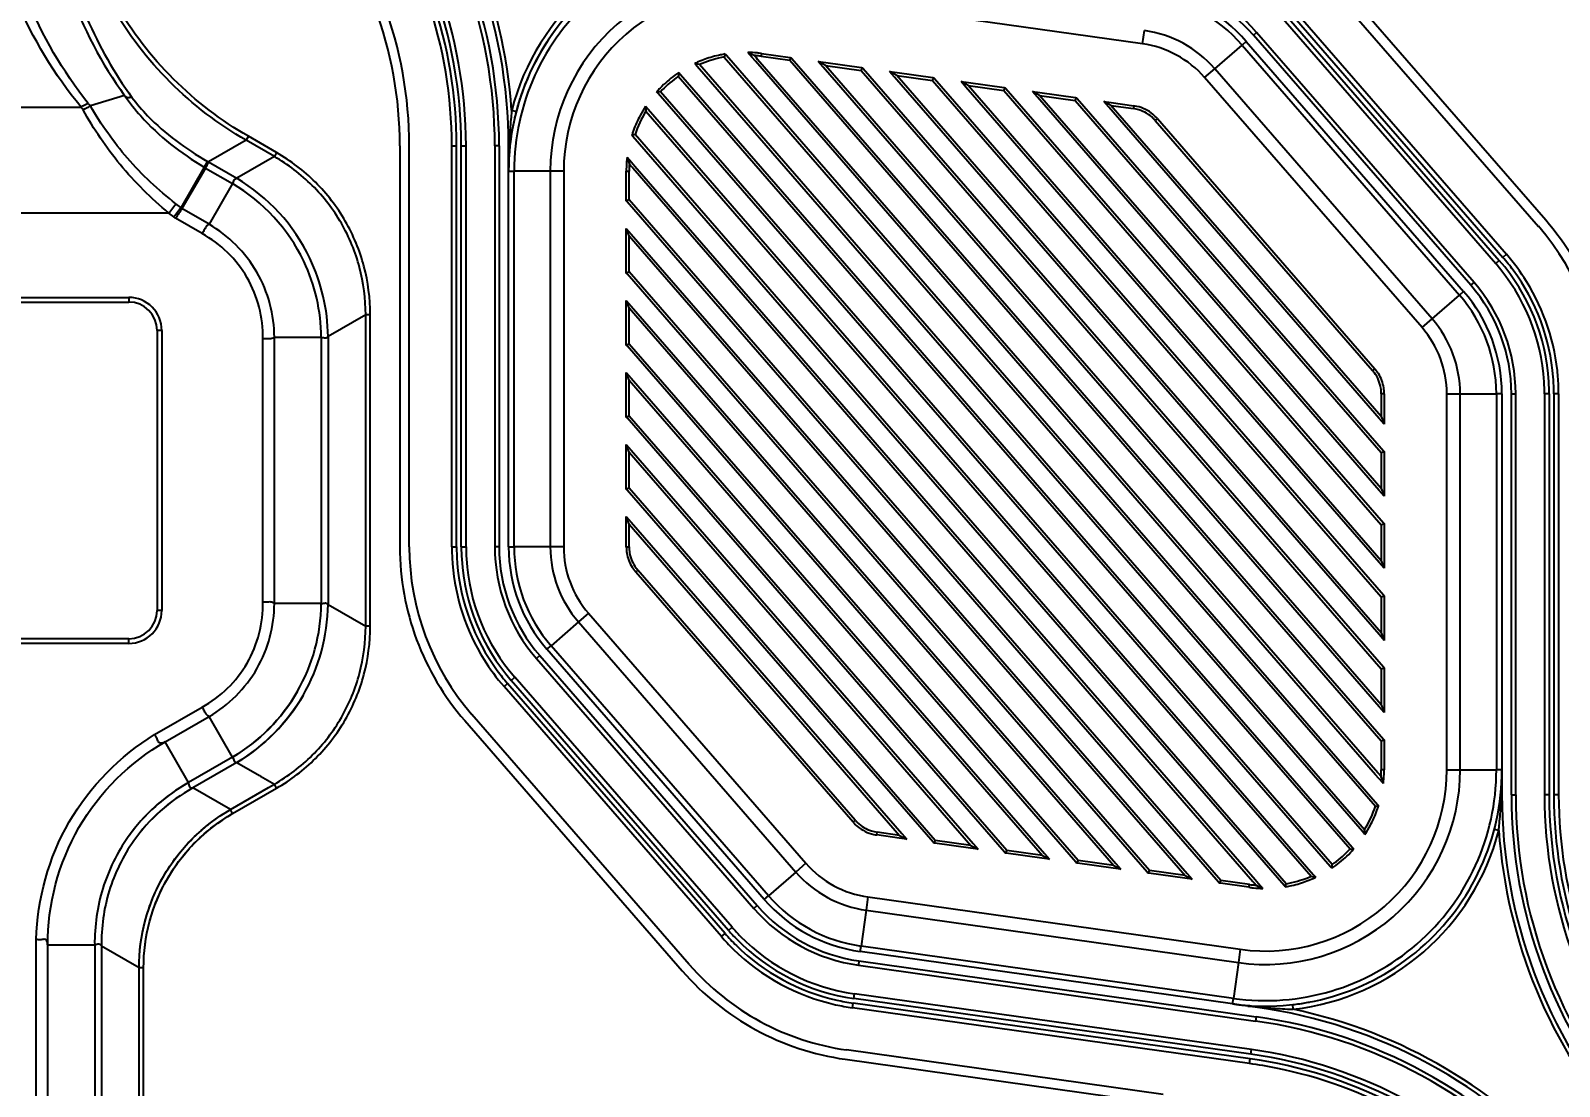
# Model space of a CAD drawing. Header units: millimetres. Extents: x -1070 to 42146, y 1440 to 12921.
# Drawn here: x 7016.2 to 7177.9, y 3577.7 to 3689.3 of the extents above; entities that cross this region are included whole.
import ezdxf

# ---------------------------------------------------------------- set-up
doc = ezdxf.new("R2010")
doc.units = ezdxf.units.MM
doc.layers.add('DIM', color=4, linetype='Continuous')
doc.styles.get("Standard").update_dxf_attribs({"font": 'arial.ttf'})
doc.dimstyles.new('ISO-200', dxfattribs={"dimtxt": 30, "dimasz": 25, "dimexe": 1.25, "dimexo": 5, "dimgap": 5, "dimtad": 1, "dimtoh": 1, "dimdec": 1, "dimdsep": 46, "dimtxsty": 'Standard', "dimcen": 2.5, "dimadec": 0, "dimazin": 0, "dimtfac": 1, "dimtdec": 1, "dimtmove": 0, "dimatfit": 3, "dimfxl": 1, "dimarcsym": 0})

# ---------------------------------------------------------------- blocks, each defined once
blk = doc.blocks.new('*D143')
at = {"layer": 'Defpoints', "color": 0, "transparency": 16777216}
for p in [(7224.27, 3872.5), (6764.27, 3662.83), (7224.27, 3662.83)]:
    blk.add_point(p, dxfattribs=at)
at = {"layer": 'DIM', "color": 0, "lineweight": -2, "transparency": 16777216}
for p, q in [((6764.27, 3667.83), (6764.27, 3873.75)), ((6789.27, 3872.5), (7199.27, 3872.5)), ((7224.27, 3667.83), (7224.27, 3873.75))]:
    blk.add_line(p, q, dxfattribs=at)
at = {"layer": 'DIM', "color": 0, "transparency": 16777216}
for points in [[(6789.27, 3876.66), (6789.27, 3868.33), (6764.27, 3872.5)], [(7199.27, 3876.66), (7199.27, 3868.33), (7224.27, 3872.5)]]:
    blk.add_solid(points, dxfattribs=at)
at = {"layer": 'DIM', "color": 0, "lineweight": -3, "transparency": 16777216, "insert": (7006.63, 3896.92), "char_height": 30, "attachment_point": 5}
blk.add_mtext('460 [1\'-6 1/8"]', dxfattribs=at)

msp = doc.modelspace()

# ---------------------------------------------------------------- linework, layer by layer
at = {"color": 7, "linetype": 'Continuous', "lineweight": -3}
for p, q in [((7152.684, 3695.086), (7175.675, 3668.637)), ((7176.43, 3669.293), (7153.439, 3695.742)), ((7133.792, 3687.94), (7094.419, 3693.473)), ((7148.533, 3691.477), (7171.525, 3665.029)), ((7148.911, 3691.805), (7171.902, 3665.357)), ((7149.288, 3692.133), (7172.279, 3665.685)), ((7148.156, 3691.149), (7171.147, 3664.701)), ((7133.792, 3687.94), (7133.989, 3689.34)), ((7144.76, 3688.197), (7144.318, 3687.813)), ((7144.76, 3688.197), (7167.751, 3661.749)), ((7145.514, 3688.853), (7145.86, 3689.154)), ((7168.506, 3662.405), (7145.514, 3688.853)), ((7168.852, 3662.705), (7145.86, 3689.154)), ((7089.556, 3686.54), (7158.427, 3607.312)), ((7089.671, 3686.865), (7089.782, 3686.737)), ((7089.782, 3686.737), (7158.654, 3607.509)), ((7092.504, 3686.502), (7092.041, 3687.035)), ((7092.856, 3686.097), (7092.504, 3686.502)), ((7092.953, 3686.443), (7092.73, 3686.699)), ((7093.082, 3686.294), (7092.953, 3686.443)), ((7093.497, 3686.916), (7093.456, 3686.619)), ((7093.456, 3686.619), (7096.482, 3686.194)), ((7093.497, 3686.916), (7096.524, 3686.491)), ((7096.482, 3686.194), (7096.635, 3686.475)), ((7096.524, 3686.491), (7096.635, 3686.475)), ((7096.635, 3686.475), (7096.708, 3686.391)), ((7096.708, 3686.391), (7159.275, 3614.416)), ((7141.428, 3685.301), (7144.318, 3687.813)), ((7144.318, 3687.813), (7167.309, 3661.364)), ((7084.75, 3684.904), (7084.926, 3684.702)), ((7086.704, 3685.553), (7086.438, 3685.858)), ((7157.053, 3604.626), (7086.704, 3685.553)), ((7157.279, 3604.822), (7086.93, 3685.75)), ((7158.448, 3610.642), (7092.856, 3686.097)), ((7158.675, 3610.839), (7093.082, 3686.294)), ((7096.482, 3686.194), (7159.048, 3614.219)), ((7099.503, 3686.072), (7100.297, 3685.961)), ((7100.029, 3685.467), (7099.503, 3686.072)), ((7100.255, 3685.663), (7099.503, 3686.072)), ((7158.822, 3617.833), (7100.029, 3685.467)), ((7100.255, 3685.663), (7104.029, 3685.133)), ((7159.048, 3618.03), (7100.255, 3685.663)), ((7100.297, 3685.961), (7104.071, 3685.43)), ((7104.029, 3685.133), (7104.182, 3685.415)), ((7104.029, 3685.133), (7159.048, 3621.841)), ((7104.071, 3685.43), (7104.182, 3685.415)), ((7104.182, 3685.415), (7104.255, 3685.33)), ((7104.255, 3685.33), (7159.275, 3622.037)), ((7107.802, 3684.603), (7107.05, 3685.012)), ((7107.05, 3685.012), (7107.844, 3684.9)), ((7107.576, 3684.406), (7107.05, 3685.012)), ((7107.844, 3684.9), (7111.618, 3684.37)), ((7140.361, 3684.373), (7141.428, 3685.301)), ((7164.42, 3658.853), (7141.428, 3685.301)), ((7084.699, 3684.505), (7155.736, 3602.787)), ((7084.926, 3684.702), (7155.963, 3602.983)), ((7158.822, 3625.454), (7107.576, 3684.406)), ((7107.802, 3684.603), (7111.576, 3684.072)), ((7159.048, 3625.651), (7107.802, 3684.603)), ((7111.576, 3684.072), (7111.729, 3684.354)), ((7111.576, 3684.072), (7159.048, 3629.462)), ((7111.618, 3684.37), (7111.729, 3684.354)), ((7111.729, 3684.354), (7111.802, 3684.269)), ((7111.802, 3684.269), (7159.275, 3629.659)), ((7115.35, 3683.542), (7114.597, 3683.951)), ((7114.597, 3683.951), (7115.391, 3683.839)), ((7115.123, 3683.345), (7114.597, 3683.951)), ((7158.822, 3633.076), (7115.123, 3683.345)), ((7115.35, 3683.542), (7119.123, 3683.012)), ((7159.048, 3633.272), (7115.35, 3683.542)), ((7115.391, 3683.839), (7119.165, 3683.309)), ((7119.123, 3683.012), (7119.276, 3683.293)), ((7119.165, 3683.309), (7119.276, 3683.293)), ((7119.276, 3683.293), (7119.349, 3683.209)), ((7119.349, 3683.209), (7159.275, 3637.28)), ((7163.352, 3657.925), (7140.361, 3684.373)), ((7026.148, 3682.457), (7022.541, 3681.368)), ((7082.586, 3682.668), (7082.411, 3682.871)), ((7153.623, 3600.95), (7082.586, 3682.668)), ((7153.85, 3601.146), (7082.813, 3682.865)), ((7119.123, 3683.012), (7159.048, 3637.083)), ((7122.897, 3682.481), (7122.144, 3682.89)), ((7122.144, 3682.89), (7122.938, 3682.779)), ((7122.67, 3682.285), (7122.144, 3682.89)), ((7158.822, 3640.697), (7122.67, 3682.285)), ((7122.897, 3682.481), (7126.67, 3681.951)), ((7159.048, 3640.894), (7122.897, 3682.481)), ((7122.938, 3682.779), (7126.712, 3682.248)), ((7126.67, 3681.951), (7126.823, 3682.233)), ((7126.67, 3681.951), (7159.048, 3644.704)), ((7126.712, 3682.248), (7126.823, 3682.233)), ((7126.823, 3682.233), (7126.897, 3682.148)), ((7126.897, 3682.148), (7159.275, 3644.901)), ((7129.691, 3681.83), (7130.485, 3681.718)), ((7130.217, 3681.224), (7129.691, 3681.83)), ((7130.444, 3681.421), (7129.691, 3681.83)), ((7130.485, 3681.718), (7132.871, 3681.383)), ((6967.016, 3681.254), (7021.534, 3681.254)), ((7067.077, 3680.925), (7067.56, 3680.799)), ((7081.231, 3681.332), (7081.496, 3681.026)), ((7081.27, 3680.829), (7151.619, 3599.902)), ((7081.496, 3681.026), (7151.845, 3600.099)), ((7158.822, 3648.318), (7130.217, 3681.224)), ((7130.444, 3681.421), (7132.829, 3681.086)), ((7159.048, 3648.515), (7130.444, 3681.421)), ((7132.871, 3681.383), (7132.829, 3681.086)), ((7135.364, 3680.029), (7135.137, 3679.832)), ((7135.364, 3680.029), (7158.355, 3653.581)), ((7148.993, 3599.112), (7080.122, 3678.339)), ((7135.137, 3679.832), (7158.128, 3653.384)), ((7038.987, 3677.744), (7035.011, 3675.448)), ((7039.228, 3678.162), (7038.987, 3677.744)), ((7041.978, 3676.017), (7038.987, 3677.744)), ((7042.219, 3676.435), (7039.228, 3678.162)), ((7055.251, 3677.148), (7055.251, 3634.728)), ((7056.251, 3634.728), (7056.251, 3677.148)), ((7060.751, 3634.728), (7060.751, 3677.148)), ((7060.751, 3677.148), (7061.251, 3677.148)), ((7061.251, 3634.728), (7061.251, 3677.148)), ((7061.751, 3634.728), (7061.751, 3677.148)), ((7061.751, 3677.148), (7062.251, 3677.148)), ((7062.251, 3634.728), (7062.251, 3677.148)), ((7065.293, 3677.148), (7065.293, 3634.728)), ((7065.751, 3677.148), (7065.293, 3677.148)), ((7065.751, 3677.148), (7065.751, 3634.728)), ((7079.895, 3678.142), (7079.784, 3678.27)), ((7148.767, 3598.915), (7079.895, 3678.142)), ((7034.904, 3675.509), (7034.56, 3674.885)), ((7034.904, 3675.509), (7035.011, 3675.448)), ((7035.011, 3675.448), (7038.002, 3673.721)), ((7041.978, 3676.017), (7038.002, 3673.721)), ((7042.219, 3676.435), (7041.978, 3676.017)), ((7066.751, 3674.488), (7066.751, 3676.106)), ((7079.286, 3675.948), (7079.749, 3675.415)), ((7079.523, 3675.218), (7079.745, 3674.962)), ((7079.749, 3675.415), (7080.101, 3675.01)), ((7034.566, 3674.882), (7032.088, 3670.611)), ((7034.695, 3674.806), (7032.212, 3670.506)), ((7034.566, 3674.882), (7034.695, 3674.806)), ((7034.695, 3674.806), (7037.557, 3673.152)), ((7066.751, 3634.728), (7066.751, 3674.488)), ((7066.751, 3674.488), (7067.337, 3674.488)), ((7071.165, 3674.488), (7067.337, 3674.488)), ((7067.337, 3634.728), (7067.337, 3674.488)), ((7072.579, 3674.488), (7071.165, 3674.488)), ((7071.165, 3674.488), (7071.165, 3634.728)), ((7072.579, 3674.488), (7072.579, 3634.728)), ((7079.201, 3674.488), (7079.501, 3674.488)), ((7079.201, 3671.432), (7079.201, 3674.488)), ((7079.501, 3671.432), (7079.501, 3674.488)), ((7079.745, 3674.962), (7079.875, 3674.813)), ((7079.875, 3674.813), (7145.467, 3599.358)), ((7080.101, 3675.01), (7145.694, 3599.554)), ((7037.557, 3673.152), (7035.075, 3668.854)), ((7030.816, 3670.04), (7031.563, 3671.022)), ((7031.352, 3669.632), (7032.09, 3670.612)), ((7032.089, 3670.612), (7031.563, 3671.022)), ((7032.215, 3670.511), (7032.088, 3670.611)), ((7035.075, 3668.854), (7032.212, 3670.506)), ((7079.501, 3671.432), (7079.201, 3671.32)), ((7079.201, 3671.32), (7079.201, 3671.432)), ((7079.274, 3671.236), (7079.201, 3671.32)), ((7141.841, 3599.261), (7079.274, 3671.236)), ((7142.067, 3599.458), (7079.501, 3671.432)), ((7030.816, 3670.04), (6957.733, 3670.04)), ((7031.352, 3669.632), (7030.816, 3670.04)), ((7031.539, 3669.489), (7031.352, 3669.632)), ((7034.35, 3667.866), (7031.539, 3669.489)), ((7079.501, 3667.622), (7079.201, 3668.424)), ((7079.201, 3668.424), (7079.727, 3667.819)), ((7079.201, 3667.622), (7079.201, 3668.424)), ((7079.201, 3663.811), (7079.201, 3667.622)), ((7079.501, 3667.622), (7138.294, 3599.988)), ((7079.501, 3663.811), (7079.501, 3667.622)), ((7079.727, 3667.819), (7138.52, 3600.185)), ((7172.279, 3665.685), (7171.902, 3665.357)), ((7079.501, 3663.811), (7079.201, 3663.699)), ((7079.201, 3663.699), (7079.201, 3663.811)), ((7134.52, 3600.519), (7079.501, 3663.811)), ((7171.525, 3665.029), (7171.147, 3664.701)), ((7079.274, 3663.614), (7079.201, 3663.699)), ((7134.294, 3600.322), (7079.274, 3663.614)), ((7168.506, 3662.405), (7168.852, 3662.705)), ((6961.975, 3661.126), (7026.575, 3661.126)), ((6961.975, 3660.626), (7026.575, 3660.626)), ((7026.575, 3661.126), (7026.575, 3660.626)), ((7079.501, 3660.001), (7079.201, 3660.803)), ((7079.201, 3660.803), (7079.727, 3660.197)), ((7079.201, 3660.001), (7079.201, 3660.803)), ((7164.42, 3658.853), (7167.309, 3661.364)), ((7167.751, 3661.749), (7167.309, 3661.364)), ((7051.637, 3659.286), (7047.661, 3656.991)), ((7051.637, 3626.365), (7051.637, 3659.286)), ((7052.12, 3659.286), (7051.637, 3659.286)), ((7052.12, 3626.365), (7052.12, 3659.286)), ((7079.201, 3656.19), (7079.201, 3660.001)), ((7079.501, 3660.001), (7130.747, 3601.049)), ((7079.501, 3656.19), (7079.501, 3660.001)), ((7079.727, 3660.197), (7130.973, 3601.246)), ((7030.075, 3657.626), (7029.575, 3657.626)), ((7029.575, 3657.626), (7029.575, 3628.026)), ((7030.075, 3657.626), (7030.075, 3628.026)), ((7163.352, 3657.925), (7164.42, 3658.853)), ((7040.764, 3628.897), (7040.764, 3656.755)), ((7041.982, 3628.762), (7041.982, 3656.89)), ((7046.946, 3656.89), (7041.982, 3656.89)), ((7046.946, 3656.89), (7046.946, 3628.762)), ((7047.661, 3656.991), (7047.661, 3628.661)), ((7079.501, 3656.19), (7079.201, 3656.078)), ((7079.201, 3656.078), (7079.201, 3656.19)), ((7079.274, 3655.993), (7079.201, 3656.078)), ((7126.747, 3601.382), (7079.274, 3655.993)), ((7126.973, 3601.579), (7079.501, 3656.19)), ((7079.501, 3652.379), (7079.201, 3653.182)), ((7079.201, 3653.182), (7079.727, 3652.576)), ((7079.201, 3652.379), (7079.201, 3653.182)), ((7079.727, 3652.576), (7123.426, 3602.306)), ((7158.355, 3653.581), (7158.128, 3653.384)), ((7079.201, 3648.569), (7079.201, 3652.379)), ((7079.501, 3652.379), (7123.2, 3602.11)), ((7079.501, 3648.569), (7079.501, 3652.379)), ((7159.048, 3650.924), (7159.048, 3648.515)), ((7159.348, 3650.924), (7159.048, 3650.924)), ((7159.348, 3650.924), (7159.348, 3648.515)), ((7165.97, 3611.163), (7165.97, 3650.924)), ((7165.97, 3650.924), (7167.384, 3650.924)), ((7167.384, 3650.924), (7171.212, 3650.924)), ((7167.384, 3611.163), (7167.384, 3650.924)), ((7171.798, 3650.924), (7171.212, 3650.924)), ((7171.212, 3650.924), (7171.212, 3611.163)), ((7171.798, 3650.924), (7171.798, 3611.163)), ((7172.798, 3608.504), (7172.798, 3650.924)), ((7172.798, 3650.924), (7173.257, 3650.924)), ((7173.257, 3608.504), (7173.257, 3650.924)), ((7176.798, 3650.924), (7176.298, 3650.924)), ((7176.298, 3650.924), (7176.298, 3608.504)), ((7176.798, 3650.924), (7176.798, 3608.504)), ((7177.298, 3650.924), (7177.298, 3608.504)), ((7177.798, 3650.924), (7177.298, 3650.924)), ((7177.798, 3650.924), (7177.798, 3608.504)), ((7079.501, 3648.569), (7079.201, 3648.457)), ((7079.201, 3648.457), (7079.201, 3648.569)), ((7079.274, 3648.372), (7079.201, 3648.457)), ((7119.2, 3602.443), (7079.274, 3648.372)), ((7119.426, 3602.64), (7079.501, 3648.569)), ((7159.348, 3647.713), (7158.822, 3648.318)), ((7159.048, 3648.515), (7159.348, 3647.713)), ((7159.348, 3648.515), (7159.348, 3647.713)), ((7079.501, 3644.758), (7079.201, 3645.56)), ((7079.201, 3645.56), (7079.727, 3644.955)), ((7079.201, 3644.758), (7079.201, 3645.56)), ((7079.201, 3640.947), (7079.201, 3644.758)), ((7079.501, 3644.758), (7115.652, 3603.17)), ((7079.501, 3640.947), (7079.501, 3644.758)), ((7079.727, 3644.955), (7115.879, 3603.367)), ((7159.048, 3644.704), (7159.348, 3644.817)), ((7159.048, 3644.704), (7159.048, 3640.894)), ((7159.275, 3644.901), (7159.348, 3644.817)), ((7159.348, 3644.817), (7159.348, 3644.704)), ((7159.348, 3644.704), (7159.348, 3640.894)), ((7079.501, 3640.947), (7079.201, 3640.835)), ((7079.201, 3640.835), (7079.201, 3640.947)), ((7079.274, 3640.751), (7079.201, 3640.835)), ((7111.653, 3603.504), (7079.274, 3640.751)), ((7111.879, 3603.701), (7079.501, 3640.947)), ((7159.348, 3640.091), (7158.822, 3640.697)), ((7159.048, 3640.894), (7159.348, 3640.091)), ((7159.348, 3640.894), (7159.348, 3640.091)), ((7079.501, 3637.137), (7079.201, 3637.939)), ((7079.201, 3637.137), (7079.201, 3637.939)), ((7079.201, 3637.939), (7079.727, 3637.334)), ((7079.201, 3634.728), (7079.201, 3637.137)), ((7079.501, 3634.728), (7079.501, 3637.137)), ((7079.501, 3637.137), (7108.105, 3604.231)), ((7079.727, 3637.334), (7108.332, 3604.428)), ((7159.048, 3637.083), (7159.348, 3637.195)), ((7159.048, 3637.083), (7159.048, 3633.272)), ((7159.275, 3637.28), (7159.348, 3637.195)), ((7159.348, 3637.195), (7159.348, 3637.083)), ((7159.348, 3637.083), (7159.348, 3633.272)), ((7060.751, 3634.728), (7061.251, 3634.728)), ((7061.751, 3634.728), (7062.251, 3634.728)), ((7065.751, 3634.728), (7065.293, 3634.728)), ((7066.751, 3634.728), (7067.337, 3634.728)), ((7071.165, 3634.728), (7067.337, 3634.728)), ((7072.579, 3634.728), (7071.165, 3634.728)), ((7079.201, 3634.728), (7079.501, 3634.728)), ((7159.348, 3632.47), (7158.822, 3633.076)), ((7159.048, 3633.272), (7159.348, 3632.47)), ((7159.348, 3633.272), (7159.348, 3632.47)), ((7080.194, 3632.071), (7080.421, 3632.268)), ((7103.186, 3605.623), (7080.194, 3632.071)), ((7103.412, 3605.819), (7080.421, 3632.268)), ((7046.946, 3628.762), (7041.982, 3628.762)), ((7047.661, 3628.661), (7051.637, 3626.365)), ((7159.048, 3629.462), (7159.348, 3629.574)), ((7159.048, 3629.462), (7159.048, 3625.651)), ((7159.275, 3629.659), (7159.348, 3629.574)), ((7159.348, 3629.574), (7159.348, 3629.462)), ((7159.348, 3629.462), (7159.348, 3625.651)), ((7030.075, 3628.026), (7029.575, 3628.026)), ((7074.13, 3626.799), (7071.24, 3624.288)), ((7075.197, 3627.727), (7074.13, 3626.799)), ((7074.13, 3626.799), (7097.121, 3600.351)), ((7075.197, 3627.727), (7098.188, 3601.279)), ((7026.575, 3625.026), (6961.975, 3625.026)), ((7026.575, 3624.526), (7026.575, 3625.026)), ((7052.12, 3626.365), (7051.637, 3626.365)), ((7159.348, 3624.849), (7158.822, 3625.454)), ((7159.048, 3625.651), (7159.348, 3624.849)), ((7159.348, 3625.651), (7159.348, 3624.849)), ((7026.575, 3624.526), (6961.975, 3624.526)), ((7070.798, 3623.903), (7071.24, 3624.288)), ((7093.789, 3597.455), (7070.798, 3623.903)), ((7094.232, 3597.839), (7071.24, 3624.288)), ((7070.043, 3623.247), (7069.698, 3622.947)), ((7069.698, 3622.947), (7092.689, 3596.498)), ((7070.043, 3623.247), (7093.035, 3596.799)), ((7159.048, 3621.841), (7159.348, 3621.953)), ((7159.048, 3621.841), (7159.048, 3618.03)), ((7159.275, 3622.037), (7159.348, 3621.953)), ((7159.348, 3621.953), (7159.348, 3621.841)), ((7159.348, 3621.841), (7159.348, 3618.03)), ((7066.27, 3619.967), (7066.647, 3620.295)), ((7066.27, 3619.967), (7066.647, 3620.295)), ((7089.639, 3593.846), (7066.647, 3620.295)), ((7089.639, 3593.846), (7066.647, 3620.295)), ((7067.025, 3620.623), (7067.402, 3620.951)), ((7090.016, 3594.174), (7067.025, 3620.623)), ((7090.393, 3594.502), (7067.402, 3620.951)), ((7089.261, 3593.518), (7066.27, 3619.967)), ((7089.261, 3593.518), (7066.27, 3619.967)), ((7029.318, 3614.881), (7034.35, 3617.786)), ((7029.318, 3614.881), (7034.35, 3617.786)), ((7085.865, 3590.566), (7062.874, 3617.015)), ((7085.865, 3590.566), (7062.874, 3617.015)), ((7159.348, 3617.228), (7158.822, 3617.833)), ((7159.048, 3618.03), (7159.348, 3617.228)), ((7159.348, 3618.03), (7159.348, 3617.228)), ((7030.423, 3614.116), (7035.075, 3616.798)), ((7030.423, 3614.116), (7035.075, 3616.798)), ((7037.557, 3612.499), (7035.075, 3616.798)), ((7037.557, 3612.499), (7035.075, 3616.798)), ((7062.119, 3616.359), (7085.11, 3589.91)), ((7062.119, 3616.359), (7085.11, 3589.91)), ((7032.908, 3609.812), (7030.423, 3614.116)), ((7032.908, 3609.812), (7030.423, 3614.116)), ((7159.048, 3614.219), (7159.348, 3614.331)), ((7159.048, 3614.219), (7159.048, 3611.163)), ((7159.275, 3614.416), (7159.348, 3614.331)), ((7159.348, 3614.331), (7159.348, 3614.219)), ((7159.348, 3614.219), (7159.348, 3611.163)), ((7037.557, 3612.499), (7032.908, 3609.812)), ((7037.557, 3612.499), (7032.908, 3609.812)), ((7038.002, 3611.93), (7033.352, 3609.246)), ((7038.002, 3611.93), (7033.352, 3609.246)), ((7038.002, 3611.93), (7040.399, 3610.546)), ((7038.002, 3611.93), (7040.399, 3610.546)), ((7040.399, 3610.546), (7040.515, 3610.48)), ((7040.399, 3610.546), (7040.515, 3610.48)), ((7040.515, 3610.48), (7041.978, 3609.635)), ((7040.515, 3610.48), (7041.978, 3609.635)), ((7158.8, 3610.237), (7158.448, 3610.642)), ((7158.804, 3610.69), (7158.675, 3610.839)), ((7159.027, 3610.434), (7158.804, 3610.69)), ((7159.348, 3611.163), (7159.048, 3611.163)), ((7165.97, 3611.163), (7167.384, 3611.163)), ((7167.384, 3611.163), (7171.212, 3611.163)), ((7171.798, 3611.163), (7171.212, 3611.163)), ((7171.798, 3611.163), (7171.798, 3609.545)), ((7037.327, 3606.95), (7033.352, 3609.246)), ((7037.327, 3606.95), (7033.352, 3609.246)), ((7037.327, 3606.95), (7041.37, 3609.284)), ((7037.327, 3606.95), (7041.37, 3609.284)), ((7037.569, 3606.532), (7042.219, 3609.217)), ((7037.569, 3606.532), (7042.219, 3609.217)), ((7041.37, 3609.284), (7041.978, 3609.635)), ((7041.37, 3609.284), (7041.978, 3609.635)), ((7042.219, 3609.217), (7041.978, 3609.635)), ((7042.219, 3609.217), (7041.978, 3609.635)), ((7159.263, 3609.704), (7158.8, 3610.237)), ((7158.654, 3607.509), (7158.765, 3607.381)), ((7172.798, 3608.504), (7173.257, 3608.504)), ((7176.798, 3608.504), (7176.298, 3608.504)), ((7177.798, 3608.504), (7177.298, 3608.504)), ((7037.569, 3606.532), (7037.327, 3606.95)), ((7037.569, 3606.532), (7037.327, 3606.95)), ((7103.186, 3605.623), (7103.412, 3605.819)), ((7103.186, 3605.623), (7103.412, 3605.819)), ((7105.679, 3604.269), (7105.72, 3604.566)), ((7105.679, 3604.269), (7105.72, 3604.566)), ((7108.064, 3603.934), (7105.679, 3604.269)), ((7108.064, 3603.934), (7105.679, 3604.269)), ((7108.105, 3604.231), (7105.72, 3604.566)), ((7108.105, 3604.231), (7105.72, 3604.566)), ((7108.858, 3603.822), (7108.064, 3603.934)), ((7108.858, 3603.822), (7108.064, 3603.934)), ((7108.105, 3604.231), (7108.858, 3603.822)), ((7108.105, 3604.231), (7108.858, 3603.822)), ((7108.332, 3604.428), (7108.858, 3603.822)), ((7108.332, 3604.428), (7108.858, 3603.822)), ((7157.318, 3604.32), (7157.053, 3604.626)), ((7171.472, 3604.726), (7170.989, 3604.853)), ((7111.726, 3603.419), (7111.653, 3603.504)), ((7111.879, 3603.701), (7111.726, 3603.419)), ((7111.837, 3603.404), (7111.726, 3603.419)), ((7115.611, 3602.873), (7111.837, 3603.404)), ((7115.652, 3603.17), (7111.879, 3603.701)), ((7116.405, 3602.762), (7115.611, 3602.873)), ((7115.652, 3603.17), (7116.405, 3602.762)), ((7115.879, 3603.367), (7116.405, 3602.762)), ((7119.273, 3602.359), (7119.2, 3602.443)), ((7119.426, 3602.64), (7119.273, 3602.359)), ((7119.384, 3602.343), (7119.273, 3602.359)), ((7123.158, 3601.813), (7119.384, 3602.343)), ((7123.2, 3602.11), (7119.426, 3602.64)), ((7155.963, 3602.983), (7156.139, 3602.781)), ((7098.188, 3601.279), (7097.121, 3600.351)), ((7098.188, 3601.279), (7097.121, 3600.351)), ((7123.952, 3601.701), (7123.158, 3601.813)), ((7123.2, 3602.11), (7123.952, 3601.701)), ((7123.426, 3602.306), (7123.952, 3601.701)), ((7126.82, 3601.298), (7126.747, 3601.382)), ((7126.973, 3601.579), (7126.82, 3601.298)), ((7126.931, 3601.282), (7126.82, 3601.298)), ((7130.705, 3600.752), (7126.931, 3601.282)), ((7130.747, 3601.049), (7126.973, 3601.579)), ((7131.5, 3600.64), (7130.705, 3600.752)), ((7130.747, 3601.049), (7131.5, 3600.64)), ((7130.973, 3601.246), (7131.5, 3600.64)), ((7153.799, 3600.747), (7153.623, 3600.95)), ((7097.121, 3600.351), (7094.232, 3597.839)), ((7097.121, 3600.351), (7094.232, 3597.839)), ((7134.367, 3600.237), (7134.294, 3600.322)), ((7134.52, 3600.519), (7134.367, 3600.237)), ((7134.478, 3600.222), (7134.367, 3600.237)), ((7138.252, 3599.691), (7134.478, 3600.222)), ((7138.294, 3599.988), (7134.52, 3600.519)), ((7139.047, 3599.58), (7138.252, 3599.691)), ((7138.294, 3599.988), (7139.047, 3599.58)), ((7138.52, 3600.185), (7139.047, 3599.58)), ((7141.914, 3599.176), (7141.841, 3599.261)), ((7142.067, 3599.458), (7141.914, 3599.176)), ((7142.026, 3599.161), (7141.914, 3599.176)), ((7145.052, 3598.736), (7142.026, 3599.161)), ((7145.093, 3599.033), (7142.067, 3599.458)), ((7145.467, 3599.358), (7145.596, 3599.209)), ((7145.596, 3599.209), (7145.819, 3598.953)), ((7145.694, 3599.554), (7146.046, 3599.149)), ((7146.046, 3599.149), (7146.509, 3598.617)), ((7151.845, 3600.099), (7152.111, 3599.793)), ((7093.789, 3597.455), (7094.232, 3597.839)), ((7093.789, 3597.455), (7094.232, 3597.839)), ((7104.757, 3597.712), (7104.56, 3596.312)), ((7104.757, 3597.712), (7104.56, 3596.312)), ((7104.757, 3597.712), (7144.13, 3592.178)), ((7145.052, 3598.736), (7145.093, 3599.033)), ((7148.878, 3598.787), (7148.767, 3598.915)), ((7093.035, 3596.799), (7092.689, 3596.498)), ((7093.035, 3596.799), (7092.689, 3596.498)), ((7104.56, 3596.312), (7104.027, 3592.52)), ((7104.56, 3596.312), (7104.027, 3592.52)), ((7104.56, 3596.312), (7143.933, 3590.778)), ((7090.016, 3594.174), (7090.393, 3594.502)), ((7016.796, 3575.808), (7016.796, 3593.204)), ((7018.013, 3575.538), (7018.01, 3592.617)), ((7022.98, 3592.617), (7018.01, 3592.617)), ((7022.98, 3592.617), (7022.978, 3571.8)), ((7089.261, 3593.518), (7089.639, 3593.846)), ((7023.693, 3592.515), (7023.693, 3571.74)), ((7027.668, 3590.22), (7023.693, 3592.515)), ((7103.946, 3591.94), (7104.027, 3592.52)), ((7103.946, 3591.94), (7104.027, 3592.52)), ((7143.319, 3586.407), (7103.946, 3591.94)), ((7143.4, 3586.987), (7104.027, 3592.52)), ((7144.13, 3592.178), (7143.933, 3590.778)), ((7027.668, 3574.05), (7027.668, 3590.22)), ((7028.151, 3590.22), (7027.668, 3590.22)), ((7028.151, 3573.877), (7028.151, 3590.22)), ((7103.807, 3590.95), (7103.743, 3590.496)), ((7103.807, 3590.95), (7103.743, 3590.496)), ((7103.743, 3590.496), (7145.749, 3584.593)), ((7103.807, 3590.95), (7145.813, 3585.046)), ((7143.933, 3590.778), (7143.4, 3586.987)), ((7103.111, 3585.999), (7103.18, 3586.494)), ((7103.111, 3585.999), (7103.18, 3586.494)), ((7145.187, 3580.59), (7103.18, 3586.494)), ((7103.25, 3586.989), (7103.32, 3587.484)), ((7103.25, 3586.989), (7103.32, 3587.484)), ((7145.257, 3581.085), (7103.25, 3586.989)), ((7145.326, 3581.58), (7103.32, 3587.484)), ((7143.319, 3586.407), (7143.4, 3586.987)), ((7144.946, 3586.178), (7143.319, 3586.407)), ((7149.739, 3585.834), (7149.681, 3586.33)), ((7145.117, 3580.095), (7103.111, 3585.999)), ((7145.813, 3585.046), (7145.749, 3584.593)), ((7149.659, 3585.837), (7149.739, 3585.834)), ((7135.967, 3576.837), (7102.484, 3581.542)), ((7145.257, 3581.085), (7145.326, 3581.58)), ((7102.345, 3580.552), (7135.828, 3575.847)), ((7145.117, 3580.095), (7145.187, 3580.59))]:
    msp.add_line(p, q, dxfattribs=at)
for centre, radius, start, end in [((7013.251, 3677.148), 53.958, 4.01469, 41), ((7013.251, 3677.148), 52.042, 0, 41), ((7013.251, 3677.148), 52.5, 0, 41), ((7013.251, 3677.148), 53.5, 0, 41), ((7013.251, 3677.148), 49, 0, 41), ((7013.251, 3677.148), 48.5, 0, 41), ((7013.251, 3677.148), 47.5, 0, 37.58001), ((7013.251, 3677.148), 48, 0, 37.58333), ((7013.251, 3677.148), 42, 0, 41), ((7013.251, 3677.148), 43, 0, 41), ((7091.751, 3674.488), 25, 82, 180), ((7091.751, 3674.488), 25.5, 96.62169, 165.37831), ((7091.751, 3674.488), 24.414, 82, 180), ((7091.751, 3674.488), 25, 100.75924, 161.24086), ((7091.751, 3674.488), 20.586, 82, 180), ((7132.307, 3677.372), 17.5, 41, 82), ((7132.307, 3677.372), 17.958, 41, 82), ((7091.751, 3674.488), 19.172, 82, 180), ((7132.307, 3677.372), 15.914, 41, 82), ((7132.307, 3677.372), 16.5, 41, 82), ((7132.307, 3677.372), 12.086, 41, 82), ((7091.751, 3674.488), 12.25, 101.75212, 113.17429), ((7091.751, 3674.488), 12.55, 101.98286, 109.62904), ((7091.751, 3674.488), 12.55, 99.53938, 101.98286), ((7091.751, 3674.488), 12.25, 100.32258, 101.75212), ((7136.598, 3670.031), 49.855, 160.26631, 160.6623), ((7091.751, 3674.488), 12.55, 84.16245, 88.6772), ((7080.635, 3662.745), 26.834, 63.2093, 64.84682), ((7091.751, 3674.488), 12.25, 84.65632, 85.41531), ((7091.751, 3674.488), 12.25, 82, 84.65632), ((7091.751, 3674.488), 12.55, 83.07369, 84.16245), ((7091.751, 3674.488), 12.55, 82, 83.07369), ((7132.307, 3677.372), 10.672, 41, 82), ((7091.751, 3674.488), 12.55, 123.90551, 126.22348), ((7121.581, 3680.023), 37.153, 172.45022, 173.07045), ((7091.751, 3674.488), 12.55, 113.17123, 115.04392), ((7080.045, 3655.712), 30.816, 77.08915, 78.02561), ((7091.751, 3674.488), 12.55, 109.62904, 113.17123), ((7091.751, 3674.488), 12.55, 135.6694, 136.85067), ((7091.751, 3674.488), 12.55, 126.22348, 135.6694), ((7091.751, 3674.488), 12.25, 126.44602, 136.8567), ((7091.751, 3674.488), 12.25, 125.1433, 126.44602), ((7030.385, 3688.098), 10.346, 218.64065, 220.61748), ((7091.751, 3674.488), 25, 161.97095, 165.37831), ((7091.751, 3674.488), 25, 161.24086, 161.97095), ((7091.751, 3674.488), 12.55, 136.85067, 138.09449), ((7082.119, 3645.719), 37.153, 88.92955, 89.54978), ((7031.061, 3688.241), 11.815, 216.25444, 218.06199), ((7140.184, 3673.819), 73.452, 174.44792, 175.02673), ((7091.751, 3674.488), 25, 166.2632, 169.11968), ((7091.751, 3674.488), 25, 165.81927, 166.2632), ((7091.751, 3674.488), 25, 165.49148, 165.81927), ((7091.751, 3674.488), 25, 165.37831, 165.49148), ((7091.751, 3674.488), 12.55, 152.15323, 159.88149), ((7091.751, 3674.488), 12.25, 148.82571, 161.67742), ((7091.751, 3674.488), 12.55, 146.95608, 152.15323), ((7111.973, 3683.467), 30.816, 183.97439, 184.91085), ((7132.307, 3677.372), 3.75, 72.85067, 82), ((7132.307, 3677.372), 4.05, 77.45092, 82), ((7132.307, 3677.372), 4.05, 50.0653, 77.45092), ((7132.307, 3677.372), 3.75, 45.60306, 72.85067), ((7132.307, 3677.372), 4.05, 41, 50.0653), ((7132.307, 3677.372), 3.75, 41, 45.60306), ((7091.751, 3674.488), 25, 169.11968, 172.76131), ((7091.751, 3674.488), 12.55, 161.66484, 162.46062), ((7089.923, 3629.457), 49.855, 101.3377, 101.73369), ((7091.751, 3674.488), 12.55, 159.88149, 161.66484), ((7013.251, 3677.148), 53.5, 358.8848, 0), ((7091.751, 3674.488), 25, 174.84441, 176.39941), ((7091.751, 3674.488), 25, 172.94514, 174.84441), ((7091.751, 3674.488), 25, 172.76131, 172.94514), ((7091.751, 3674.488), 25, 176.39941, 180), ((7091.751, 3674.488), 12.55, 173.3228, 177.83779), ((7104.927, 3683.862), 26.834, 197.15318, 198.7907), ((7091.751, 3674.488), 12.25, 176.9642, 178.86156), ((7091.751, 3674.488), 12.25, 176.58469, 176.9642), ((7027.922, 3656.746), 19.741, 25.55774, 59.29848), ((7091.751, 3674.488), 12.55, 178.92647, 180), ((7091.751, 3674.488), 12.55, 177.83779, 178.92647), ((7091.751, 3674.488), 12.25, 178.86156, 180), ((7027.86, 3656.71), 19.089, 25.5578, 59.46972), ((7155.298, 3650.924), 27, 0, 41), ((7155.298, 3650.924), 28, 0, 41), ((7155.298, 3650.924), 22.5, 31.87283, 41), ((7027.849, 3656.711), 19.098, 0.53479, 25.5411), ((7027.912, 3656.747), 19.749, 0.70538, 25.54469), ((7155.298, 3650.924), 21, 3.43654, 41), ((7155.298, 3650.924), 21.5, 3.41667, 41), ((7155.298, 3650.924), 22, 36.44445, 41), ((7155.298, 3650.924), 22, 4.55557, 36.44445), ((7155.298, 3650.924), 17.5, 0, 41), ((7155.298, 3650.924), 17.958, 0, 41), ((7155.298, 3650.924), 22.5, 4.58672, 31.87283), ((7026.575, 3657.626), 3.5, 0, 90), ((7026.575, 3657.626), 3, 0, 90), ((7155.298, 3650.924), 15.914, 0, 41), ((7155.298, 3650.924), 16.5, 0, 41), ((7155.298, 3650.924), 10.672, 0, 41), ((7155.298, 3650.924), 12.086, 0, 41), ((7155.298, 3650.924), 3.75, 36.39694, 41), ((7155.298, 3650.924), 3.75, 9.14933, 36.39694), ((7155.298, 3650.924), 4.05, 36.45091, 41), ((7155.298, 3650.924), 4.05, 31.93274, 36.45091), ((7155.298, 3650.924), 4.05, 9.06529, 31.93274), ((7155.298, 3650.924), 22, 0, 4.55557), ((7155.298, 3650.924), 22.5, 0, 4.58672), ((7155.298, 3650.924), 3.75, 0, 9.14933), ((7155.298, 3650.924), 4.05, 0, 9.06529), ((7155.298, 3650.924), 21, 0, 3.43654), ((7155.298, 3650.924), 21.5, 0, 3.41667), ((7083.251, 3634.728), 28, 180, 221), ((7083.251, 3634.728), 27, 180, 221), ((7083.251, 3634.728), 22.5, 180, 184.58672), ((7083.251, 3634.728), 22, 180, 184.55557), ((7083.251, 3634.728), 21.5, 180, 183.41667), ((7083.251, 3634.728), 21, 180, 183.43654), ((7083.251, 3634.728), 17.958, 180, 221), ((7083.251, 3634.728), 17.5, 180, 221), ((7083.251, 3634.728), 16.5, 180, 221), ((7083.251, 3634.728), 15.914, 180, 221), ((7083.251, 3634.728), 12.086, 180, 221), ((7083.251, 3634.728), 10.672, 180, 221), ((7083.251, 3634.728), 4.05, 180, 189.06529), ((7083.251, 3634.728), 3.75, 180, 189.14933), ((7083.251, 3634.728), 21.5, 183.41667, 221), ((7083.251, 3634.728), 21, 183.43654, 221), ((7083.251, 3634.728), 4.05, 189.06529, 211.93274), ((7083.251, 3634.728), 3.75, 189.14933, 216.39694), ((7083.251, 3634.728), 22.5, 184.58672, 211.87283), ((7083.251, 3634.728), 22, 184.55557, 216.44445), ((7083.251, 3634.728), 4.05, 211.93274, 216.45091), ((7083.251, 3634.728), 4.05, 216.45091, 221), ((7083.251, 3634.728), 3.75, 216.39694, 221), ((7027.839, 3628.944), 19.108, 330.02517, 359.4561), ((7027.912, 3628.905), 19.749, 330.0155, 359.29303), ((7026.575, 3628.026), 3, 270, 0), ((7026.575, 3628.026), 3.5, 270, 0), ((7083.251, 3634.728), 22.5, 211.87283, 221), ((7083.251, 3634.728), 22, 216.44445, 221), ((7027.847, 3628.955), 19.107, 300.543, 329.98349), ((7027.916, 3628.911), 19.749, 300.70638, 329.99462), ((7146.798, 3611.163), 25, 262, 0), ((7146.798, 3611.163), 24.414, 262, 0), ((7146.798, 3611.163), 20.586, 262, 0), ((7146.798, 3611.163), 19.172, 262, 0), ((7146.798, 3611.163), 12.25, 356.58469, 356.9642), ((7133.622, 3601.79), 26.834, 17.15318, 18.7907), ((7146.798, 3611.163), 12.25, 356.9642, 358.86156), ((7146.798, 3611.163), 12.25, 358.86156, 0), ((7146.798, 3611.163), 12.55, 353.3228, 357.83779), ((7146.798, 3611.163), 12.55, 357.83779, 358.92647), ((7146.798, 3611.163), 12.55, 358.92647, 0), ((7225.298, 3608.504), 53.5, 178.8848, 180), ((7146.798, 3611.163), 12.25, 328.82571, 341.67742), ((7148.626, 3656.194), 49.855, 281.3377, 281.73369), ((7146.798, 3611.163), 12.55, 339.85195, 341.66187), ((7146.798, 3611.163), 12.55, 341.66187, 342.46062), ((7225.298, 3608.504), 53.5, 180, 221), ((7225.298, 3608.504), 52.5, 180, 221), ((7225.298, 3608.504), 52.042, 180, 221), ((7225.298, 3608.504), 49, 180, 221), ((7225.298, 3608.504), 48.5, 180, 221), ((7225.298, 3608.504), 48, 180, 217.58333), ((7225.298, 3608.504), 47.5, 180, 217.58001), ((7106.242, 3608.28), 4.05, 221, 230.0653), ((7106.242, 3608.28), 4.05, 221, 230.0653), ((7106.242, 3608.28), 3.75, 221, 225.60306), ((7106.242, 3608.28), 3.75, 221, 225.60306), ((7106.242, 3608.28), 3.75, 225.60306, 252.85067), ((7106.242, 3608.28), 3.75, 225.60306, 252.85067), ((7146.798, 3611.163), 12.55, 332.10583, 339.85195), ((7106.242, 3608.28), 4.05, 230.0653, 257.45092), ((7106.242, 3608.28), 4.05, 230.0653, 257.45092), ((7106.242, 3608.28), 3.75, 252.85067, 262), ((7106.242, 3608.28), 3.75, 252.85067, 262), ((7106.242, 3608.28), 4.05, 257.45092, 262), ((7106.242, 3608.28), 4.05, 257.45092, 262), ((7146.798, 3611.163), 25.5, 276.62169, 345.37831), ((7126.576, 3602.184), 30.816, 3.97439, 4.91085), ((7146.798, 3611.163), 12.55, 326.95608, 332.10583), ((7098.365, 3611.833), 73.452, 354.44792, 355.02673), ((7225.298, 3608.504), 53.958, 184.01469, 221), ((7146.798, 3611.163), 12.25, 306.44603, 316.8567), ((7146.798, 3611.163), 12.55, 306.29221, 315.73814), ((7156.431, 3639.933), 37.153, 268.92955, 269.54978), ((7146.798, 3611.163), 12.55, 315.73814, 316.85811), ((7146.798, 3611.163), 12.55, 316.85811, 318.09449), ((7106.242, 3608.28), 10.672, 221, 262), ((7106.242, 3608.28), 10.672, 221, 262), ((7116.968, 3605.629), 37.153, 352.45022, 353.07045), ((7146.798, 3611.163), 12.55, 303.90551, 306.29221), ((7146.798, 3611.163), 12.25, 305.1433, 306.44603), ((7106.242, 3608.28), 12.086, 221, 262), ((7106.242, 3608.28), 12.086, 221, 262), ((7101.951, 3615.62), 49.855, 340.26631, 340.6623), ((7146.798, 3611.163), 12.25, 280.32258, 281.75211), ((7146.798, 3611.163), 12.25, 281.75211, 293.17429), ((7146.798, 3611.163), 12.55, 281.93886, 289.55841), ((7146.798, 3611.163), 12.55, 289.55841, 293.16678), ((7158.504, 3629.939), 30.816, 257.08915, 258.02561), ((7146.798, 3611.163), 12.55, 293.16678, 295.04392), ((7106.242, 3608.28), 15.914, 221, 262), ((7106.242, 3608.28), 15.914, 221, 262), ((7146.798, 3611.163), 12.55, 262, 263.07369), ((7146.798, 3611.163), 12.25, 262, 264.65632), ((7146.798, 3611.163), 12.55, 263.07369, 264.16245), ((7146.798, 3611.163), 12.55, 264.16245, 268.6772), ((7146.798, 3611.163), 12.25, 264.65632, 265.41531), ((7157.914, 3622.907), 26.834, 243.2093, 244.84682), ((7146.798, 3611.163), 12.55, 279.53938, 281.93886), ((7106.242, 3608.28), 17.958, 221, 262), ((7106.242, 3608.28), 17.958, 221, 262), ((7106.242, 3608.28), 17.5, 221, 262), ((7106.242, 3608.28), 17.5, 221, 262), ((7106.242, 3608.28), 16.5, 221, 262), ((7106.242, 3608.28), 16.5, 221, 262), ((7106.242, 3608.28), 21, 221, 224.43654), ((7106.242, 3608.28), 22.5, 221, 225.58672), ((7106.242, 3608.28), 22, 221, 225.55557), ((7106.242, 3608.28), 21.5, 221, 224.41667), ((7106.242, 3608.28), 21.5, 224.41667, 262), ((7106.242, 3608.28), 21.5, 224.41667, 262), ((7106.242, 3608.28), 21, 224.43654, 262), ((7106.242, 3608.28), 21, 224.43654, 262), ((7106.242, 3608.28), 22.5, 225.58672, 257.41161), ((7106.242, 3608.28), 22.5, 225.58672, 257.41161), ((7106.242, 3608.28), 22, 225.55557, 257.44445), ((7106.242, 3608.28), 22, 225.55557, 257.44445), ((7106.242, 3608.28), 28, 221, 262), ((7106.242, 3608.28), 28, 221, 262), ((7106.242, 3608.28), 27, 221, 262), ((7106.242, 3608.28), 27, 221, 262), ((7106.242, 3608.28), 22.5, 257.41161, 262), ((7106.242, 3608.28), 22.5, 257.41161, 262), ((7106.242, 3608.28), 22, 257.44445, 262), ((7106.242, 3608.28), 22, 257.44445, 262), ((7146.798, 3611.163), 25, 262, 265.66097), ((7146.798, 3611.163), 25, 265.66097, 266.59406), ((7138.507, 3533.057), 53.5, 82, 83.11488), ((7146.798, 3611.163), 25, 269.27451, 269.4012), ((7146.798, 3611.163), 25, 276.62169, 280.02905), ((7146.798, 3611.163), 25, 280.02905, 280.75924), ((7138.507, 3533.057), 52.042, 41, 82), ((7138.507, 3533.057), 52.5, 41, 82), ((7138.507, 3533.057), 53.5, 41, 82), ((7152.875, 3659.188), 73.422, 267.07052, 267.48888), ((7138.507, 3533.057), 53.958, 41, 77.98531), ((7138.507, 3533.057), 49, 41, 82), ((7138.507, 3533.057), 47.5, 78.58001, 82), ((7138.507, 3533.057), 48, 44.41667, 82), ((7138.507, 3533.057), 48.5, 41, 82), ((7138.507, 3533.057), 47.5, 44.41991, 78.58001)]:
    msp.add_arc(centre, radius, start, end, dxfattribs=at)
for points, knots in [([(7038.987, 3677.744), (7036.075, 3679.427), (7030.656, 3683.561), (7024.436, 3691.65), (7020.542, 3701.081), (7019.67, 3707.841), (7019.668, 3711.204)], [0, 0, 0, 0, 0.2500232, 0.5000001, 0.7499771, 1, 1, 1, 1]), ([(7039.228, 3678.162), (7036.352, 3679.823), (7030.999, 3683.904), (7024.854, 3691.891), (7021.009, 3701.206), (7020.152, 3707.882), (7020.151, 3711.204)], [0, 0, 0, 0, 0.2500212, 0.4999999, 0.7499783, 1, 1, 1, 1]), ([(7021.534, 3681.254), (7018.724, 3684.655), (7014.032, 3692.503), (7011.752, 3701.36), (7011.272, 3705.925)], [0, 0, 0, 0, 0.4901105, 1, 1, 1, 1]), ([(7022.304, 3681.638), (7019.601, 3685.02), (7015.111, 3692.788), (7012.939, 3701.491), (7012.481, 3705.975)], [0, 0, 0, 0, 0.4899451, 1, 1, 1, 1]), ([(7017.409, 3706.432), (7017.801, 3702.048), (7019.686, 3693.565), (7023.692, 3685.839), (7026.146, 3682.454)], [0, 0, 0, 0, 0.5128721, 1, 1, 1, 1]), ([(7018.125, 3706.481), (7018.325, 3704.237), (7019.657, 3695.695), (7023.168, 3687.442), (7026.923, 3682.273)], [0, 0, 0, 0, 0.2607031, 1, 1, 1, 1]), ([(7021.534, 3681.254), (7021.599, 3681.296), (7021.845, 3681.444), (7022.106, 3681.57), (7022.304, 3681.638)], [0, 0, 0, 0, 0.2710997, 1, 1, 1, 1]), ([(7026.143, 3682.457), (7026.22, 3682.396), (7026.359, 3682.291), (7026.594, 3682.244), (7026.768, 3682.311), (7026.875, 3682.285), (7026.923, 3682.273)], [0, 0, 0, 0, 0.3540879, 0.6181086, 0.8194026, 1, 1, 1, 1]), ([(7026.148, 3682.457), (7026.668, 3681.707), (7029.031, 3678.731), (7032.091, 3676.354), (7034.566, 3674.883)], [0, 0, 0, 0, 0.2406251, 1, 1, 1, 1]), ([(7026.923, 3682.273), (7027.432, 3681.595), (7029.722, 3678.936), (7032.597, 3676.82), (7034.904, 3675.509)], [0, 0, 0, 0, 0.2420909, 1, 1, 1, 1]), ([(7022.541, 3681.368), (7022.479, 3681.349), (7022.372, 3681.259), (7022.182, 3681.162), (7021.965, 3681.08), (7021.829, 3680.997), (7021.759, 3680.957)], [0, 0, 0, 0, 0.2186073, 0.4604896, 0.7258491, 1, 1, 1, 1]), ([(7030.816, 3670.04), (7028.951, 3671.58), (7025.557, 3674.95), (7022.872, 3678.909), (7021.759, 3680.957)], [0, 0, 0, 0, 0.5093129, 1, 1, 1, 1]), ([(7031.563, 3671.022), (7029.714, 3672.463), (7026.337, 3675.631), (7023.65, 3679.406), (7022.541, 3681.368)], [0, 0, 0, 0, 0.5098302, 1, 1, 1, 1]), ([(7067.009, 3680.187), (7066.949, 3679.507), (7066.872, 3678.488), (7066.8, 3677.127), (7066.76, 3676.447), (7066.746, 3676.106)], [0, 0, 0, 0, 0.5002201, 0.7500907, 1, 1, 1, 1]), ([(7034.691, 3674.808), (7034.767, 3674.936), (7034.889, 3675.133), (7035.015, 3675.357), (7035.011, 3675.448)], [0, 0, 0, 0, 0.6206486, 1, 1, 1, 1]), ([(7051.637, 3659.286), (7051.638, 3660.969), (7051.207, 3664.35), (7049.262, 3669.068), (7046.148, 3673.112), (7043.435, 3675.177), (7041.978, 3676.017)], [0, 0, 0, 0, 0.2500207, 0.4999976, 0.7499747, 1, 1, 1, 1]), ([(7052.12, 3659.286), (7052.12, 3661.01), (7051.675, 3664.475), (7049.679, 3669.31), (7046.49, 3673.455), (7043.712, 3675.573), (7042.219, 3676.435)], [0, 0, 0, 0, 0.2500182, 0.4999978, 0.7499776, 1, 1, 1, 1]), ([(7037.568, 3673.146), (7037.65, 3673.272), (7037.661, 3673.544), (7037.902, 3673.714), (7038.002, 3673.721)], [0, 0, 0, 0, 0.600499, 1, 1, 1, 1]), ([(7032.212, 3670.506), (7032.116, 3670.34), (7031.875, 3670.012), (7031.657, 3669.668), (7031.539, 3669.489)], [0, 0, 0, 0, 0.4720911, 1, 1, 1, 1]), ([(7035.076, 3668.853), (7034.991, 3668.809), (7034.776, 3668.667), (7034.591, 3668.282), (7034.432, 3668.009), (7034.35, 3667.866)], [0, 0, 0, 0, 0.2312279, 0.6025052, 1, 1, 1, 1]), ([(7041.983, 3656.89), (7041.977, 3659.274), (7040.707, 3664.131), (7037.136, 3667.658), (7035.075, 3668.854)], [0, 0, 0, 0, 0.500172, 1, 1, 1, 1]), ([(7040.764, 3656.755), (7040.802, 3658.975), (7039.662, 3663.527), (7036.29, 3666.789), (7034.35, 3667.866)], [0, 0, 0, 0, 0.5001857, 1, 1, 1, 1]), ([(7041.982, 3656.891), (7041.903, 3656.837), (7041.674, 3656.716), (7041.246, 3656.751), (7040.93, 3656.751), (7040.764, 3656.755)], [0, 0, 0, 0, 0.2317859, 0.6026355, 1, 1, 1, 1]), ([(7046.946, 3656.903), (7047.097, 3656.911), (7047.338, 3656.782), (7047.606, 3656.907), (7047.661, 3656.991)], [0, 0, 0, 0, 0.6002564, 1, 1, 1, 1]), ([(7034.35, 3617.786), (7036.292, 3618.863), (7039.663, 3622.127), (7040.802, 3626.678), (7040.764, 3628.897)], [0, 0, 0, 0, 0.5001931, 1, 1, 1, 1]), ([(7035.075, 3616.797), (7037.138, 3617.994), (7040.708, 3621.523), (7041.977, 3626.379), (7041.983, 3628.762)], [0, 0, 0, 0, 0.5001783, 1, 1, 1, 1]), ([(7041.982, 3628.76), (7041.902, 3628.813), (7041.671, 3628.929), (7041.245, 3628.896), (7040.929, 3628.898), (7040.764, 3628.897)], [0, 0, 0, 0, 0.231323, 0.6025313, 1, 1, 1, 1]), ([(7046.946, 3628.749), (7047.097, 3628.741), (7047.338, 3628.868), (7047.605, 3628.744), (7047.661, 3628.661)], [0, 0, 0, 0, 0.60036, 1, 1, 1, 1]), ([(7041.978, 3609.635), (7043.435, 3610.475), (7046.148, 3612.54), (7049.261, 3616.583), (7051.207, 3621.302), (7051.638, 3624.683), (7051.637, 3626.365)], [0, 0, 0, 0, 0.2500216, 0.4999981, 0.7499754, 1, 1, 1, 1]), ([(7042.219, 3609.217), (7043.712, 3610.079), (7046.49, 3612.197), (7049.679, 3616.342), (7051.675, 3621.177), (7052.12, 3624.641), (7052.12, 3626.365)], [0, 0, 0, 0, 0.2500188, 0.4999979, 0.749978, 1, 1, 1, 1]), ([(7035.076, 3616.799), (7034.99, 3616.841), (7034.773, 3616.981), (7034.588, 3617.368), (7034.43, 3617.641), (7034.35, 3617.786)], [0, 0, 0, 0, 0.2315678, 0.602582, 1, 1, 1, 1]), ([(7035.076, 3616.799), (7034.99, 3616.841), (7034.773, 3616.981), (7034.588, 3617.368), (7034.43, 3617.641), (7034.35, 3617.786)], [0, 0, 0, 0, 0.2315678, 0.602582, 1, 1, 1, 1]), ([(7016.796, 3593.204), (7016.909, 3597.509), (7019.3, 3606.214), (7025.647, 3612.631), (7029.318, 3614.881)], [0, 0, 0, 0, 0.5000709, 1, 1, 1, 1]), ([(7016.796, 3593.204), (7016.909, 3597.509), (7019.3, 3606.214), (7025.647, 3612.631), (7029.318, 3614.881)], [0, 0, 0, 0, 0.5000709, 1, 1, 1, 1]), ([(7018.007, 3592.617), (7018.002, 3596.903), (7020.273, 3605.645), (7026.709, 3611.978), (7030.421, 3614.119)], [0, 0, 0, 0, 0.5000805, 1, 1, 1, 1]), ([(7018.007, 3592.617), (7018.002, 3596.903), (7020.273, 3605.645), (7026.709, 3611.978), (7030.421, 3614.119)], [0, 0, 0, 0, 0.5000805, 1, 1, 1, 1]), ([(7030.422, 3614.115), (7030.355, 3614.082), (7030.218, 3614.023), (7030.019, 3613.964), (7029.812, 3613.985), (7029.697, 3614.152), (7029.63, 3614.337), (7029.513, 3614.593), (7029.389, 3614.762), (7029.318, 3614.881)], [0, 0, 0, 0, 0.1371897, 0.2713053, 0.3807556, 0.4889511, 0.6167971, 0.7469755, 1, 1, 1, 1]), ([(7030.422, 3614.115), (7030.289, 3614.05), (7030.099, 3613.958), (7029.812, 3613.984), (7029.697, 3614.152), (7029.63, 3614.337), (7029.513, 3614.593), (7029.389, 3614.762), (7029.318, 3614.881)], [0, 0, 0, 0, 0.2705825, 0.3801414, 0.4884442, 0.616417, 0.7467245, 1, 1, 1, 1]), ([(7037.568, 3612.506), (7037.651, 3612.38), (7037.662, 3612.107), (7037.902, 3611.939), (7038.002, 3611.93)], [0, 0, 0, 0, 0.6005708, 1, 1, 1, 1]), ([(7037.568, 3612.506), (7037.651, 3612.38), (7037.662, 3612.107), (7037.902, 3611.939), (7038.002, 3611.93)], [0, 0, 0, 0, 0.6005708, 1, 1, 1, 1]), ([(7032.906, 3609.814), (7031.03, 3608.757), (7028.732, 3606.914), (7026.941, 3604.661), (7026.524, 3604.072)], [0, 0, 0, 0, 0.7491579, 1, 1, 1, 1]), ([(7033.355, 3609.244), (7032.128, 3608.558), (7029.814, 3606.918), (7027.924, 3604.799), (7027.113, 3603.65)], [0, 0, 0, 0, 0.4998192, 1, 1, 1, 1]), ([(7032.897, 3609.806), (7032.898, 3609.651), (7032.931, 3609.41), (7033.166, 3609.239), (7033.292, 3609.238), (7033.352, 3609.246)], [0, 0, 0, 0, 0.56544, 0.7790323, 1, 1, 1, 1]), ([(7032.897, 3609.806), (7032.898, 3609.651), (7032.929, 3609.336), (7033.238, 3609.23), (7033.352, 3609.246)], [0, 0, 0, 0, 0.5743826, 1, 1, 1, 1]), ([(7171.54, 3605.465), (7171.6, 3606.144), (7171.677, 3607.164), (7171.749, 3608.525), (7171.79, 3609.205), (7171.803, 3609.545)], [0, 0, 0, 0, 0.5002201, 0.7500907, 1, 1, 1, 1]), ([(7027.668, 3590.22), (7027.67, 3591.902), (7028.107, 3595.281), (7030.055, 3599.996), (7033.164, 3604.04), (7035.872, 3606.108), (7037.327, 3606.95)], [0, 0, 0, 0, 0.2500223, 0.4999994, 0.749977, 1, 1, 1, 1]), ([(7027.668, 3590.22), (7027.671, 3593.554), (7029.44, 3600.351), (7034.442, 3605.28), (7037.327, 3606.95)], [0, 0, 0, 0, 0.4999995, 1, 1, 1, 1]), ([(7028.151, 3590.22), (7028.151, 3591.86), (7028.575, 3595.156), (7030.473, 3599.754), (7033.506, 3603.697), (7036.149, 3605.712), (7037.569, 3606.532)], [0, 0, 0, 0, 0.2500203, 0.4999991, 0.7499787, 1, 1, 1, 1]), ([(7028.151, 3590.22), (7028.151, 3593.471), (7029.872, 3600.102), (7034.754, 3604.906), (7037.569, 3606.532)], [0, 0, 0, 0, 0.5, 1, 1, 1, 1]), ([(7026.524, 3604.072), (7025.356, 3602.42), (7023.535, 3598.719), (7022.956, 3594.64), (7022.977, 3592.617)], [0, 0, 0, 0, 0.5001175, 1, 1, 1, 1]), ([(7026.524, 3604.072), (7025.356, 3602.42), (7023.535, 3598.719), (7022.956, 3594.64), (7022.977, 3592.617)], [0, 0, 0, 0, 0.5001175, 1, 1, 1, 1]), ([(7027.113, 3603.65), (7025.978, 3602.044), (7024.212, 3598.445), (7023.669, 3594.479), (7023.696, 3592.514)], [0, 0, 0, 0, 0.5001959, 1, 1, 1, 1]), ([(7018.01, 3592.618), (7018.003, 3592.768), (7017.993, 3592.982), (7017.831, 3593.226), (7017.626, 3593.243), (7017.43, 3593.207), (7017.147, 3593.179), (7016.935, 3593.202), (7016.796, 3593.204)], [0, 0, 0, 0, 0.2718209, 0.3810036, 0.4885563, 0.6165827, 0.7470065, 1, 1, 1, 1]), ([(7022.98, 3592.629), (7023.114, 3592.707), (7023.404, 3592.84), (7023.649, 3592.622), (7023.693, 3592.515)], [0, 0, 0, 0, 0.5736156, 1, 1, 1, 1]), ([(7144.921, 3586.176), (7145.27, 3586.142), (7145.97, 3586.086), (7147.369, 3585.965), (7148.421, 3585.898), (7149.123, 3585.862)], [0, 0, 0, 0, 0.2498956, 0.4997465, 1, 1, 1, 1]), ([(7006.79, 3585.806), (7006.955, 3584.477), (7007.645, 3581.851), (7009.685, 3578.336), (7012.581, 3575.487), (7014.954, 3574.166), (7016.2, 3573.676)], [0, 0, 0, 0, 0.2500033, 0.5000031, 0.7500019, 1, 1, 1, 1])]:
    msp.add_open_spline(points, degree=3, knots=knots, dxfattribs=at)
for points in [[(7044.391, 3619.397), (7042.773, 3616.593), (7040.344, 3614.145), (7037.557, 3612.499)], [(7045.018, 3619.035), (7043.354, 3616.152), (7040.861, 3613.633), (7038.001, 3611.931)], [(7032.906, 3609.814), (7030.413, 3608.409), (7028.177, 3606.408), (7026.524, 3604.072)], [(7033.355, 3609.244), (7030.917, 3607.88), (7028.725, 3605.932), (7027.113, 3603.65)]]:
    msp.add_open_spline(points, degree=3, dxfattribs=at)

# ---------------------------------------------------------------- dimensions: what is measured, and where the dimension line sits
at = {"layer": 'DIM', "color": 7, "lineweight": -3}
dim = msp.add_linear_dim(base=(7224.275, 3872.497), p1=(6764.275, 3662.826), p2=(7224.275, 3662.826), dimstyle='ISO-200', dxfattribs=at)
dim.commit()
dim.dimension.update_dxf_attribs({"geometry": '*D143', "text_midpoint": (7006.631, 3872.497), "dimtype": 160})

doc.saveas('drawing.dxf')
